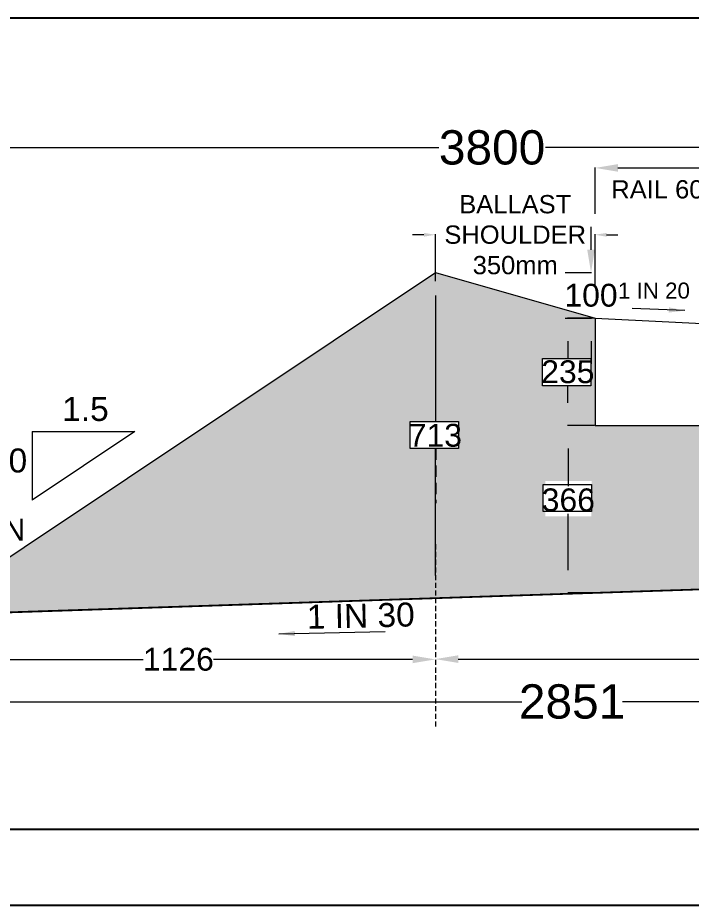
# Model space of a CAD drawing. Header units: metres. Extents: x 0 to 841, y 0 to 594.
# Drawn here: x 691.97 to 725.2, y 363.91 to 407.66 of the extents above; entities that cross this region are included whole.
import ezdxf

# ---------------------------------------------------------------- set-up
doc = ezdxf.new("R2010")
doc.units = ezdxf.units.M
doc.header["$MEASUREMENT"] = 0
doc.linetypes.add('DASHED', pattern=[0.75, 0.5, -0.25])
doc.linetypes.add('DASHED2', pattern=[0.375, 0.25, -0.125])
for name, color, linetype, lineweight in [('AA_CON_0.30', 7, 'Continuous', 30), ('AA_DIM_0.18', 4, 'Continuous', 18), ('AA_TXT_0.20', 7, 'Continuous', 20), ('DIM', 7, 'Continuous', 5), ('HATCH', 254, 'Continuous', 5)]:
    doc.layers.add(name, color=color, linetype=linetype, lineweight=lineweight)
doc.styles.get("Standard").update_dxf_attribs({"font": 'arial.ttf'})
doc.styles.add('Style-Arial', font='arial.ttf')
doc.dimstyles.new('1-100', dxfattribs={"dimtxt": 25, "dimasz": 25, "dimexe": 1, "dimexo": 1, "dimgap": 0.09, "dimtad": 0, "dimtih": 1, "dimtoh": 1, "dimdec": 0, "dimzin": 0, "dimdsep": 46, "dimtxsty": 'Standard', "dimcen": 0.09, "dimclrd": 256, "dimclre": 256, "dimclrt": 256, "dimadec": 0, "dimazin": 0, "dimtfac": 1, "dimtdec": 0, "dimtofl": 0, "dimtmove": 0, "dimatfit": 3, "dimfxl": 1, "dimtolj": 1, "dimtzin": 0, "dimlwd": 9, "dimlwe": 9, "dimarcsym": 0})

# ---------------------------------------------------------------- blocks, each defined once
blk = doc.blocks.new('*T51')
at = {"color": 0, "linetype": 'ByBlock', "lineweight": -2, "transparency": 16777216}
for p, q in [((0, 0), (138.709, 0)), ((0, 0), (0, -61.249)), ((138.709, 0), (138.709, -61.249)), ((0, -10), (138.709, -10)), ((78.004, -10), (78.004, -61.249)), ((78.004, -23.249), (138.709, -23.249)), ((99.652, -23.249), (99.652, -61.249)), ((78.004, -29.249), (138.709, -29.249)), ((0, -35.249), (138.709, -35.249)), ((0, -41.249), (138.709, -41.249)), ((0, -47.249), (138.709, -47.249)), ((0, -53.249), (138.709, -53.249)), ((0, -61.249), (138.709, -61.249))]:
    blk.add_line(p, q, dxfattribs=at)
at = {"color": 0, "transparency": 16777216}
for s, insert, char_height, width, attachment_point in [('TRACK STRUCTURE', (69.355, -5), 3, 138.58935, 5), ('{\\C256;Difference between \\PFL- RL (Below Rail Seat)}', (108.356, -16.624), 2.5, 60.58578, 5), ('{\\C256;RAIL SECTION: 60Kg/m (UIC 60Kg/m) \\PDFC LINE: 60Kg/m (UIC 60Kg/m)                                  IR MAIN LINE:52Kg/m}', (1.5, -22.624), 2.5, 75.00357, 4), ('IR Line', (88.828, -26.249), 2.5, 21.52795, 5), ('DFC', (119.18, -26.249), 2.5, 38.93782, 5), ('172mm', (88.828, -32.249), 2.5, 21.52795, 5), ('172mm', (119.18, -32.249), 2.5, 38.93782, 5), ('RUBBER PAD ', (1.5, -38.249), 2.5, 75.00357, 4), ('6mm', (88.828, -38.249), 2.5, 21.52795, 5), ('10mm', (119.18, -38.249), 2.5, 38.93782, 5), ('SLEEPER DEPTH', (1.5, -44.249), 2.5, 75.00357, 4), ('210mm', (88.828, -44.249), 2.5, 21.52795, 5), ('210mm', (119.18, -44.249), 2.5, 38.93782, 5), ('BALLAST CUSHION', (1.5, -50.249), 2.5, 75.00357, 4), ('300mm', (88.828, -50.249), 2.5, 21.52795, 5), ('350mm', (119.18, -50.249), 2.5, 38.93782, 5), ('Total Depth (FL TO RL)', (76.004, -57.249), 2.5, 74.00357, 6), ('688mm', (88.828, -57.249), 2.5, 21.52795, 5), ('742mm', (119.18, -57.249), 2.5, 38.93782, 5)]:
    blk.add_mtext(s, dxfattribs=dict(at, insert=insert, char_height=char_height, width=width, attachment_point=attachment_point))
blk = doc.blocks.new('*D27')
at = {"linetype": 'Continuous', "lineweight": 9, "transparency": 16777216}
for p, q in [((-31377.7, 14635), (-31377.7, 14736.6)), ((-31327.7, 14735.6), (-30011.9, 14735.6)), ((-28677.7, 14735.6), (-29851.9, 14735.6)), ((-28627.7, 14586.6), (-28627.7, 14736.6))]:
    blk.add_line(p, q, dxfattribs=at)
at = {"linetype": 'Continuous', "transparency": 16777216}
for points in [[(-31327.7, 14743.9), (-31327.7, 14727.2), (-31377.7, 14735.6)], [(-28677.7, 14743.9), (-28677.7, 14727.2), (-28627.7, 14735.6)]]:
    blk.add_solid(points, dxfattribs=at)
at = {"layer": 'Defpoints', "color": 0, "linetype": 'Continuous', "transparency": 16777216}
for p in [(-28627.7, 14735.6), (-31377.7, 14634), (-28627.7, 14585.6)]:
    blk.add_point(p, dxfattribs=at)
at = {"color": 7, "linetype": 'Continuous', "lineweight": 0, "transparency": 16777216, "insert": (-29931.9, 14735.6), "char_height": 50, "attachment_point": 5}
blk.add_mtext('\\A1;2750 ', dxfattribs=at)
blk = doc.blocks.new('*D29')
at = {"linetype": 'Continuous', "lineweight": 9, "transparency": 16777216}
for p, q in [((-31379.7, 14171.5), (-31437.4, 14171.5)), ((-31436.4, 14121.5), (-31436.4, 14039.1)), ((-31436.4, 13855), (-31436.4, 13978)), ((-31378.8, 13805), (-31437.4, 13805))]:
    blk.add_line(p, q, dxfattribs=at)
at = {"linetype": 'Continuous', "transparency": 16777216}
for points in [[(-31444.7, 14121.5), (-31428.1, 14121.5), (-31436.4, 14171.5)], [(-31444.7, 13855), (-31428.1, 13855), (-31436.4, 13805)]]:
    blk.add_solid(points, dxfattribs=at)
at = {"layer": 'Defpoints', "color": 0, "linetype": 'Continuous', "transparency": 16777216}
for p in [(-31378.7, 14171.5), (-31436.4, 13805), (-31377.8, 13805)]:
    blk.add_point(p, dxfattribs=at)
at = {"color": 7, "linetype": 'Continuous', "transparency": 16777216, "insert": (-31436.4, 14008.5), "char_height": 50, "attachment_point": 5}
blk.add_mtext('\\A1;366', dxfattribs=at)
blk = doc.blocks.new('*D30')
at = {"linetype": 'Continuous', "lineweight": 9, "transparency": 16777216}
for p, q in [((-31752.7, 14589.2), (-31777.7, 14589.2)), ((-31727.7, 14487.8), (-31727.7, 14590.2)), ((-31377.7, 14473.6), (-31377.7, 14590.2)), ((-31352.7, 14589.2), (-31327.7, 14589.2))]:
    blk.add_line(p, q, dxfattribs=at)
at = {"linetype": 'Continuous', "transparency": 16777216}
for points in [[(-31752.7, 14593.3), (-31752.7, 14585), (-31727.7, 14589.2)], [(-31352.7, 14593.3), (-31352.7, 14585), (-31377.7, 14589.2)]]:
    blk.add_solid(points, dxfattribs=at)
at = {"layer": 'Defpoints', "color": 0, "linetype": 'Continuous', "transparency": 16777216}
for p in [(-31377.7, 14589.2), (-31727.7, 14486.8), (-31377.7, 14472.6)]:
    blk.add_point(p, dxfattribs=at)
at = {"color": 7, "linetype": 'Continuous', "transparency": 16777216, "insert": (-31552.7, 14589.2), "char_height": 40, "attachment_point": 5}
blk.add_mtext('\\A1;BALLAST \\PSHOULDER\\P350mm', dxfattribs=at)
blk = doc.blocks.new('*D34')
at = {"linetype": 'Continuous', "lineweight": 9, "transparency": 16777216}
for p, q in [((-31386.7, 14556.5), (-31386.7, 14606.5)), ((-31443.2, 14506.5), (-31385.7, 14506.5)), ((-31443.2, 14406.5), (-31385.7, 14406.5)), ((-31386.7, 14356.5), (-31386.7, 14306.5))]:
    blk.add_line(p, q, dxfattribs=at)
at = {"linetype": 'Continuous', "transparency": 16777216}
for points in [[(-31395, 14556.5), (-31378.4, 14556.5), (-31386.7, 14506.5)], [(-31395, 14356.5), (-31378.4, 14356.5), (-31386.7, 14406.5)]]:
    blk.add_solid(points, dxfattribs=at)
at = {"layer": 'Defpoints', "color": 0, "linetype": 'Continuous', "transparency": 16777216}
for p in [(-31444.2, 14506.5), (-31444.2, 14406.5), (-31386.7, 14406.5)]:
    blk.add_point(p, dxfattribs=at)
at = {"color": 7, "linetype": 'Continuous', "transparency": 16777216, "insert": (-31386.7, 14456.5), "char_height": 50, "attachment_point": 5}
blk.add_mtext('\\A1;100', dxfattribs=at)
blk = doc.blocks.new('*D37')
at = {"linetype": 'Continuous', "lineweight": 9, "transparency": 16777216}
for p, q in [((-32803.8, 13567), (-31538.6, 13567)), ((-30052.7, 13567), (-31317.9, 13567))]:
    blk.add_line(p, q, dxfattribs=at)
at = {"linetype": 'Continuous', "transparency": 16777216}
for points in [[(-32803.8, 13575.3), (-32803.8, 13558.6), (-32853.8, 13567)], [(-30052.7, 13575.3), (-30052.7, 13558.6), (-30002.7, 13567)]]:
    blk.add_solid(points, dxfattribs=at)
at = {"layer": 'Defpoints', "color": 0, "linetype": 'Continuous', "transparency": 16777216}
for p in [(-32853.8, 13567), (-30002.7, 13567), (-30002.7, 13567)]:
    blk.add_point(p, dxfattribs=at)
at = {"color": 7, "linetype": 'Continuous', "transparency": 16777216, "insert": (-31428.2, 13567), "char_height": 75, "attachment_point": 5}
blk.add_mtext('\\A1;2851', dxfattribs=at)
blk = doc.blocks.new('*D38')
at = {"linetype": 'Continuous', "lineweight": 9, "transparency": 16777216}
for p, q in [((-31677.7, 13660.2), (-30942.7, 13660.2)), ((-30052.7, 13660.2), (-30787.7, 13660.2))]:
    blk.add_line(p, q, dxfattribs=at)
at = {"linetype": 'Continuous', "transparency": 16777216}
for points in [[(-31677.7, 13668.5), (-31677.7, 13651.8), (-31727.7, 13660.2)], [(-30052.7, 13668.5), (-30052.7, 13651.8), (-30002.7, 13660.2)]]:
    blk.add_solid(points, dxfattribs=at)
at = {"layer": 'Defpoints', "color": 0, "linetype": 'Continuous', "transparency": 16777216}
for p in [(-31727.7, 13660.2), (-30002.7, 13660.2), (-30002.7, 13660.2)]:
    blk.add_point(p, dxfattribs=at)
at = {"color": 7, "linetype": 'Continuous', "transparency": 16777216, "insert": (-30865.2, 13660.2), "char_height": 50, "attachment_point": 5}
blk.add_mtext('\\A1;1725', dxfattribs=at)
blk = doc.blocks.new('*D41')
at = {"linetype": 'Continuous', "lineweight": 9, "transparency": 16777216}
for p, q in [((-32803.8, 13659.6), (-32368, 13659.6)), ((-31777.7, 13659.6), (-32213.5, 13659.6))]:
    blk.add_line(p, q, dxfattribs=at)
at = {"linetype": 'Continuous', "transparency": 16777216}
for points in [[(-32803.8, 13667.9), (-32803.8, 13651.2), (-32853.8, 13659.6)], [(-31777.7, 13667.9), (-31777.7, 13651.2), (-31727.7, 13659.6)]]:
    blk.add_solid(points, dxfattribs=at)
at = {"layer": 'Defpoints', "color": 0, "linetype": 'Continuous', "transparency": 16777216}
for p in [(-32853.8, 13659.6), (-31727.7, 13659.6), (-31727.7, 13659.6)]:
    blk.add_point(p, dxfattribs=at)
at = {"color": 7, "linetype": 'Continuous', "transparency": 16777216, "insert": (-32290.7, 13659.6), "char_height": 50, "attachment_point": 5}
blk.add_mtext('\\A1;1126', dxfattribs=at)
blk = doc.blocks.new('*D22')
at = {"linetype": 'Continuous', "lineweight": 9, "transparency": 16777216}
for p, q in [((-31378.7, 14406.5), (-31438.5, 14406.5)), ((-31437.5, 14356.5), (-31437.5, 14319.5)), ((-31437.5, 14221.5), (-31437.5, 14258.4)), ((-31378.7, 14171.5), (-31438.5, 14171.5))]:
    blk.add_line(p, q, dxfattribs=at)
at = {"linetype": 'Continuous', "transparency": 16777216}
for points in [[(-31445.8, 14356.5), (-31429.2, 14356.5), (-31437.5, 14406.5)], [(-31445.8, 14221.5), (-31429.2, 14221.5), (-31437.5, 14171.5)]]:
    blk.add_solid(points, dxfattribs=at)
at = {"layer": 'Defpoints', "color": 0, "linetype": 'Continuous', "transparency": 16777216}
for p in [(-31437.5, 14406.5), (-31377.7, 14406.5), (-31377.7, 14171.5)]:
    blk.add_point(p, dxfattribs=at)
at = {"color": 7, "linetype": 'Continuous', "transparency": 16777216, "insert": (-31437.5, 14289), "char_height": 50, "attachment_point": 5}
blk.add_mtext('\\A1;235', dxfattribs=at)
blk = doc.blocks.new('*D25')
at = {"linetype": 'Continuous', "lineweight": 9, "transparency": 16777216}
for p, q in [((-31727.7, 14456.5), (-31727.7, 14180.4)), ((-31727.7, 13843.3), (-31727.7, 14119.3))]:
    blk.add_line(p, q, dxfattribs=at)
at = {"linetype": 'Continuous', "transparency": 16777216}
for points in [[(-31736.1, 14456.5), (-31719.4, 14456.5), (-31727.7, 14506.5)], [(-31736.1, 13843.3), (-31719.4, 13843.3), (-31727.7, 13793.3)]]:
    blk.add_solid(points, dxfattribs=at)
at = {"layer": 'Defpoints', "color": 0, "linetype": 'Continuous', "transparency": 16777216}
for p in [(-31727.7, 14506.5), (-31727.7, 13793.3), (-31727.7, 13793.3)]:
    blk.add_point(p, dxfattribs=at)
at = {"color": 7, "linetype": 'Continuous', "lineweight": 0, "transparency": 16777216, "insert": (-31727.7, 14149.9), "char_height": 50, "attachment_point": 5}
blk.add_mtext('\\A1;713', dxfattribs=at)
blk = doc.blocks.new('*D49')
at = {"linetype": 'Continuous', "lineweight": 9, "transparency": 16777216}
for p, q in [((-33154, 14780), (-31720.3, 14780)), ((-30053, 14780), (-31486.6, 14780))]:
    blk.add_line(p, q, dxfattribs=at)
at = {"linetype": 'Continuous', "transparency": 16777216}
for points in [[(-33154, 14788.4), (-33154, 14771.7), (-33204, 14780)], [(-30053, 14788.4), (-30053, 14771.7), (-30003, 14780)]]:
    blk.add_solid(points, dxfattribs=at)
at = {"layer": 'Defpoints', "color": 0, "linetype": 'Continuous', "transparency": 16777216}
for p in [(-33204, 14780), (-33204, 14780), (-30003, 14780)]:
    blk.add_point(p, dxfattribs=at)
at = {"color": 7, "linetype": 'Continuous', "transparency": 16777216, "insert": (-31603.5, 14780), "char_height": 75, "attachment_point": 5}
blk.add_mtext('\\A1;3800', dxfattribs=at)
blk = doc.blocks.new('TY-TCS')
at = {"layer": 'HATCH', "linetype": 'Continuous', "lineweight": 5}
h = blk.add_hatch(dxfattribs=at)
h.set_pattern_fill('GRAVEL', color=8, scale=100)
h.set_pattern_definition([(228.0127875, (-923182.697, -235702.207), (-800, -900), [13.4536, -1331.908805]), (184.96974073, (-923191.697, -235712.207), (1200, 100), [23.0868, -2285.592476]), (132.5104471, (-923214.697, -235714.207), (1000, -1100), [16.2788, -1611.60326]), (267.273689, (-923253.697, -235739.207), (100, 2000), [21.0238, -2081.355804]), (292.8336542, (-923254.697, -235760.207), (-500, 1200), [20.6155, -2040.937313]), (357.273689, (-923246.697, -235779.207), (-2000, 100), [21.0238, -2081.355804]), (37.69424047, (-923225.697, -235780.2068), (-1300, -1000), [27.8029, -2752.484855]), (72.25532837, (-923203.697, -235763.207), (700, 2200), [26.2488, -2598.63215]), (121.4295656, (-923195.697, -235738.207), (-800, 1300), [21.095, -2088.407311]), (175.2363583, (-923206.697, -235720.207), (1100, -100), [24.0832, -1180.076258]), (222.3974378, (-923230.697, -235718.2068), (-1200, -1100), [31.1448, -3083.3375]), (138.8140748, (-923154.697, -235740.207), (-700, 600), [10.6301, -1052.384481]), (171.4692344, (-923162.697, -235733.207), (1300, -200), [20.2237, -2002.151142]), (225, (-923182.7, -235730.21), (-1e-14, -100), [14.1421, -127.279256]), (203.1985905, (-923189.697, -235718.207), (500, 200), [7.6158, -753.961511]), (291.8014095, (-923196.697, -235721.207), (-100, 300), [10.7703, -527.746181]), (30.9637565, (-923192.697, -235731.207), (300, 200), [17.4929, -565.60229]), (161.565051, (-923177.697, -235722.207), (200, -100), [12.6491, -303.578666]), (16.3895403, (-923254.697, -235721.207), (1000, 300), [17.72, -1754.284515]), (70.34617594, (-923237.697, -235716.207), (-400, -1100), [14.8661, -1471.740775]), (293.1985905, (-923177.697, -235702.207), (-200, 500), [15.2315, -746.345811]), (343.6104597, (-923171.697, -235716.207), (-1000, 300), [17.72, -1754.284515]), (339.4439548, (-923254.697, -235783.207), (-500, 200), [17.088, -837.312375]), (294.7751406, (-923238.697, -235789.207), (-500, 1100), [14.3178, -1417.464306]), (66.8014095, (-923176.697, -235802.207), (200, 500), [15.2315, -746.345811]), (17.3540246, (-923170.697, -235788.207), (-1300, -400), [16.7631, -1659.542361]), (69.4439548, (-923225.697, -235802.207), (-200, -500), [8.544, -845.856375]), (101.3099325, (-923182.697, -235802.207), (-100, 400), [5.099, -504.802951]), (165.9637565, (-923183.697, -235797.207), (300, -100), [20.6155, -391.695063]), (186.00900596, (-923203.697, -235792.207), (1000, 100), [19.105, -1891.392317]), (303.6900675, (-923192.697, -235740.207), (-100, 200), [14.4222, -346.132928]), (353.1572266, (-923184.697, -235752.207), (1700, -200), [25.1794, -2492.756262]), (60.9453959, (-923159.697, -235755.207), (-400, -700), [10.2956, -1019.267414]), (90, (-923154.7, -235746.21), (-100, 100), [6, -94]), (120.2564372, (-923205.697, -235789.207), (400, -700), [13.8924, -1375.351999]), (48.0127875, (-923212.697, -235777.207), (800, 900), [26.9072, -1318.455205]), (0, (-923194.7, -235757.21), (100, 100), [26, -74]), (325.3048465, (-923168.697, -235757.207), (1000, -700), [15.8114, -1565.32743]), (254.0546041, (-923155.697, -235766.207), (-100, -400), [14.5602, -713.450789]), (207.64597536, (-923159.697, -235780.207), (-1900, -1000), [23.7065, -2346.947418]), (175.42607874, (-923180.697, -235791.207), (-1300, 100), [25.0799, -2482.907341])])
h.paths.add_polyline_path([(-28963.7, 13891.6), (-28314.8, 13891.6)], flags=16)
h.paths.add_polyline_path([(-28628.5, 13962), (-28628.5, 14028.7), (-28510.8, 14028.7), (-28510.8, 13962)], flags=16)
h.paths.add_polyline_path([(-30935.5, 14083.8), (-30237.7, 14083.8), (-30908.6, 14083.8)], flags=0)
h.paths.add_polyline_path([(-31385.6, 13983), (-31491.8, 13983), (-31491.8, 14042.3), (-31385.6, 14042.3)], flags=16)
h.paths.add_polyline_path([(-31385.7, 13983), (-31487, 13983), (-31487, 13972.8), (-31385.8, 13972.8)], flags=16)
h.paths.add_polyline_path([(-31486.9, 14042.3), (-31385.6, 14042.3), (-31385.6, 14049.9), (-31486.9, 14049.9)], flags=16)
h.paths.add_polyline_path([(-31387, 14258.8), (-31493.2, 14258.8), (-31493.2, 14318.1), (-31387, 14318.1)], flags=16)
h.paths.add_polyline_path([(-29902.3, 13940.1), (-29902.3, 13996.1), (-29604.4, 13998.5), (-29604.1, 14000.1), (-29903.4, 13996.8), (-29903.4, 13940.1)], flags=16)
h.paths.add_polyline_path([(-28622.7, 14256.8), (-28622.7, 14316.1), (-28516.5, 14316.1), (-28516.5, 14256.8)], flags=16)
h.paths.add_polyline_path([(-28604.8, 14316.1), (-28535.1, 14316.1), (-28535.1, 14323.7), (-28604.8, 14323.7)], flags=16)
h.paths.add_polyline_path([(-30987.2, 13891.2), (-30987.2, 14083.8), (-30206.6, 14085.6), (-30209.7, 13891.2)], flags=16)
h.paths.add_polyline_path([(-30955.1, 14083.8), (-30227.7, 14083.8), (-30209.7, 14083.8), (-30889.7, 14083.8)], flags=0)
h.paths.add_polyline_path([(-28330.8, 14121.2), (-28330.8, 14180.5), (-28224.6, 14180.5), (-28224.6, 14121.2)], flags=16)
h.paths.add_polyline_path([(-29122.6, 14121.5), (-28968.3, 14120.7), (-28968.3, 13874.2), (-29123, 13877), (-29122.6, 13821.5), (-27151.7, 13755.8), (-27252.7, 13823.1), (-28277.7, 14506.5), (-28627.7, 14406.5), (-28627.7, 14171.5), (-29122.6, 14171.5)])
h.paths.add_polyline_path([(-29528.6, 13996.7), (-29528.6, 13942.8), (-29902.3, 13942.8), (-29902.3, 13996.7)], flags=16)
edge = h.paths.add_edge_path()
edge.add_line((-29299.2, 14120.7), (-29122.6, 14121.5))
edge.add_line((-29122.6, 14121.5), (-29122.6, 14171.5))
edge.add_line((-29122.6, 14171.5), (-30002.7, 14171.5))
edge.add_line((-30002.7, 14171.5), (-30002.7, 14038.4))
edge.add_line((-30002.7, 14038.4), (-29946.7, 14038.4))
edge.add_line((-29946.7, 14038.4), (-29946.7, 13979.1))
edge.add_line((-29946.7, 13979.1), (-30002.7, 13979.1))
edge.add_line((-30002.7, 13979.1), (-30002.7, 13860.7))
edge.add_arc((-30001.8, 13850.8), 9.95, -2.0681, 95.2723, ccw=False)
edge.add_line((-29991.9, 13850.4), (-29122.6, 13821.5))
edge.add_line((-29122.6, 13821.5), (-29123, 13877))
edge.add_line((-29123, 13877), (-29299.2, 13874.2))
edge.add_line((-29299.2, 13874.2), (-29299.2, 14120.7))
h.paths.add_polyline_path([(-29663.4, 13942.8), (-29902.3, 13942.8), (-29902.3, 13939.8), (-29663.4, 13939.8)], flags=16)
h.paths.add_polyline_path([(-31783.1, 14180.7), (-31676.9, 14180.7), (-31676.9, 14121.4), (-31783.1, 14121.4)], flags=16)
edge = h.paths.add_edge_path()
edge.add_line((-30002.7, 13979.1), (-30052.9, 13979.1))
edge.add_line((-30052.9, 13979.1), (-30052.9, 14038.4))
edge.add_line((-30052.9, 14038.4), (-30002.7, 14038.4))
edge.add_line((-30002.7, 14038.4), (-30002.7, 14171.5))
edge.add_line((-30002.7, 14171.5), (-31377.7, 14171.5))
edge.add_line((-31377.7, 14171.5), (-31377.7, 14406.5))
edge.add_line((-31377.7, 14406.5), (-31727.7, 14506.5))
edge.add_line((-31727.7, 14506.5), (-32853.8, 13755.8))
edge.add_line((-32853.8, 13755.8), (-32752.7, 13759.1))
edge.add_line((-32752.7, 13759.1), (-30011.8, 13850.5))
edge.add_arc((-30001.8, 13850.8), 9.95, 95.2723, 181.7172, ccw=False)
edge.add_line((-30002.7, 13860.7), (-30002.7, 13979.1))
at = {"color": 7, "linetype": 'Continuous', "lineweight": 0}
for points in [[(-32853.8, 13755.7), (-31727.7, 14506.5), (-31377.7, 14406.5), (-31377.7, 14171.5), (-28627.7, 14171.5), (-28627.7, 14406.5), (-28277.7, 14506.5), (-27151.7, 13755.8)], [(-31377.7, 14406.5), (-30702.9, 14372.7), (-30152.7, 14351.5), (-29852.7, 14351.5), (-29302.6, 14372.7), (-28627.7, 14406.5)]]:
    blk.add_lwpolyline(points, dxfattribs=at)
at = {"color": 7, "linetype": 'DASHED', "lineweight": 0, "ltscale": 50}
blk.add_lwpolyline([(-31727.7, 14394.9), (-31727.7, 14180.7)], dxfattribs=at)
at = {"lineweight": 0}
for points in [[(-31493.2, 14318.1), (-31387, 14318.1), (-31387, 14258.8), (-31493.2, 14258.8)], [(-31783.1, 14180.7), (-31676.9, 14180.7), (-31676.9, 14121.4), (-31783.1, 14121.4)], [(-31491.8, 14042.3), (-31385.6, 14042.3), (-31385.6, 13983), (-31491.8, 13983)]]:
    blk.add_lwpolyline(points, close=True, dxfattribs=at)
at = {"color": 7, "linetype": 'DASHED', "ltscale": 50}
blk.add_lwpolyline([(-31727.7, 14121.4), (-31727.7, 14001.8)], dxfattribs=at)
at = {"color": 7, "linetype": 'DASHED2', "lineweight": 0, "ltscale": 45}
blk.add_lwpolyline([(-31727.7, 13911.7), (-31727.7, 13510.5)], dxfattribs=at)
at = {"color": 7, "linetype": 'Continuous'}
blk.add_lwpolyline([(-27252.7, 13759.1), (-30002.8, 13850.8), (-32752.7, 13759.1)], dxfattribs=at)
at = {"layer": 'AA_CON_0.30', "color": 7, "lineweight": 0}
blk.add_lwpolyline([(-33204, 13744.1), (-30002.7, 13850.8)], dxfattribs=at)
at = {"layer": 'AA_DIM_0.18', "color": 7, "lineweight": 9, "ltscale": 7}
for p, q in [((-32611.2, 14158.2), (-32611.2, 14008.2)), ((-32611.2, 14158.2), (-32386.2, 14158.2)), ((-32386.2, 14158.2), (-32611.2, 14008.2))]:
    blk.add_line(p, q, dxfattribs=at)
at = {"layer": 'AA_TXT_0.20', "color": 7, "style": 'Style-Arial'}
blk.add_text('1 IN 20', height=35, dxfattribs=at).set_placement((-31327.6, 14449.5))
at = {"layer": 'AA_TXT_0.20', "color": 7}
for s, p in [('1.5', (-32545.3, 14181.6)), ('1.0', (-32723.9, 14068.8))]:
    blk.add_text(s, height=52.5, dxfattribs=at).set_placement(p)
blk.add_text('1 IN 30', height=52.5, rotation=1.3301, dxfattribs=at).set_placement((-32008.8, 13726.4))
at = {"layer": 'AA_TXT_0.20', "color": 7, "insert": (-31342.2, 14708.7), "char_height": 40, "attachment_point": 1}
blk.add_mtext_dynamic_manual_height_columns('RAIL 60kg(UIC) ', width=586.105, gutter_width=12.5, heights=[0], dxfattribs=at)
at = {"layer": 'AA_TXT_0.20', "color": 7, "insert": (-33028.5, 13967.8), "char_height": 48, "width": 579.53, "attachment_point": 1}
blk.add_mtext('FORMATION', dxfattribs=at)
at = {"color": 7, "linetype": 'Continuous'}
dim = blk.add_aligned_dim(p1=(-30003, 14780), p2=(-33204, 14780), distance=0, text='3800', dimstyle='1-100', override={"dimtxt": 75, "dimasz": 50, "dimgap": 5, "dimclrt": 7}, dxfattribs=at)
dim.commit()
dim.dimension.update_dxf_attribs({"geometry": '*D49', "text_midpoint": (-31603.5, 14780)})
at = {"color": 7, "linetype": 'Continuous', "lineweight": 0}
dim = blk.add_linear_dim(base=(-28627.7, 14735.6), p1=(-31377.7, 14634), p2=(-28627.7, 14585.6), text='<> ', dimstyle='1-100', override={"dimtxt": 50, "dimasz": 50, "dimgap": 5, "dimclrt": 7}, dxfattribs=at)
dim.commit()
dim.dimension.update_dxf_attribs({"geometry": '*D27', "text_midpoint": (-29931.9, 14735.6), "dimtype": 160})
at = {"color": 7, "linetype": 'Continuous'}
dim = blk.add_linear_dim(base=(-31377.7, 14589.2), p1=(-31727.7, 14486.8), p2=(-31377.7, 14472.6), text='BALLAST \\PSHOULDER\\P350mm', dimstyle='1-100', override={"dimtxt": 40, "dimgap": 5, "dimclrt": 7}, dxfattribs=at)
dim.commit()
dim.dimension.update_dxf_attribs({"geometry": '*D30', "text_midpoint": (-31552.7, 14589.2)})
for base, p1, p2, angle, picture, middle, dimtype in [((-31386.7, 14406.5), (-31444.2, 14506.5), (-31444.2, 14406.5), 270, '*D34', (-31386.7, 14456.5), 161), ((-31436.4079, 13804.965), (-31378.7268, 14171.462), (-31377.7751, 13804.965), 90, '*D29', (-31436.4079, 14008.5257), 160)]:
    dim = blk.add_linear_dim(base=base, p1=p1, p2=p2, angle=angle, dimstyle='1-100', override={"dimtxt": 50, "dimasz": 50, "dimgap": 5, "dimclrt": 7}, dxfattribs=at)
    dim.commit()
    dim.dimension.update_dxf_attribs({"geometry": picture, "text_midpoint": middle, "dimtype": dimtype})
at = {"color": 7, "linetype": 'Continuous', "lineweight": 0}
dim = blk.add_aligned_dim(p1=(-31727.7, 14506.5), p2=(-31727.7, 13793.3), distance=0, dimstyle='1-100', override={"dimtxt": 50, "dimasz": 50, "dimgap": 5, "dimclrt": 7}, dxfattribs=at)
dim.commit()
dim.dimension.update_dxf_attribs({"geometry": '*D25', "text_midpoint": (-31727.7, 14149.9)})
at = {"color": 7, "linetype": 'Continuous'}
for p1, p2, distance, override, picture, middle in [((-31377.7, 14171.5), (-31377.7, 14406.5), 59.8, {"dimtxt": 50, "dimasz": 50, "dimgap": 5, "dimclrt": 7}, '*D22', (-31437.5, 14289)), ((-32853.8, 13659.6), (-31727.7, 13659.6), 0, {"dimtxt": 50, "dimasz": 50, "dimgap": 5, "dimclrt": 7}, '*D41', (-32290.7, 13659.6)), ((-31727.7, 13660.2), (-30002.7, 13660.2), 0, {"dimtxt": 50, "dimasz": 50, "dimgap": 5, "dimclrt": 7}, '*D38', (-30865.2, 13660.2)), ((-32853.8, 13567), (-30002.7, 13567), 0, {"dimtxt": 75, "dimasz": 50, "dimgap": 5, "dimclrt": 7}, '*D37', (-31428.2, 13567))]:
    dim = blk.add_aligned_dim(p1=p1, p2=p2, distance=distance, dimstyle='1-100', override=override, dxfattribs=at)
    dim.commit()
    dim.dimension.update_dxf_attribs({"geometry": picture, "text_midpoint": middle})
at = {"color": 7, "linetype": 'Continuous', "lineweight": 9}
blk.add_leader([(-31181.1, 14423.1), (-31296.2, 14428.1)], dimstyle='1-100', override={"dimasz": 35}, dxfattribs=at)
at = {"layer": 'DIM', "color": 7, "linetype": 'Continuous', "lineweight": 9}
blk.add_leader([(-32070.5, 13715.4), (-31837.7, 13720.8)], dimstyle='1-100', override={"dimasz": 35}, dxfattribs=at)

msp = doc.modelspace()

# ---------------------------------------------------------------- linework, layer by layer
msp.add_lwpolyline([(676, 407.655), (826, 407.655), (826, 367.645), (676, 367.645)], close=True)

# ---------------------------------------------------------------- block references
at = {"xscale": 0.0225142822265625, "yscale": 0.0225142822265625, "zscale": 0.0225142822265625}
msp.add_blockref('TY-TCS', (1426.901, 68.493), dxfattribs=at)
msp.add_blockref('*T51', (682.335, 363.91))

doc.saveas('drawing.dxf')
